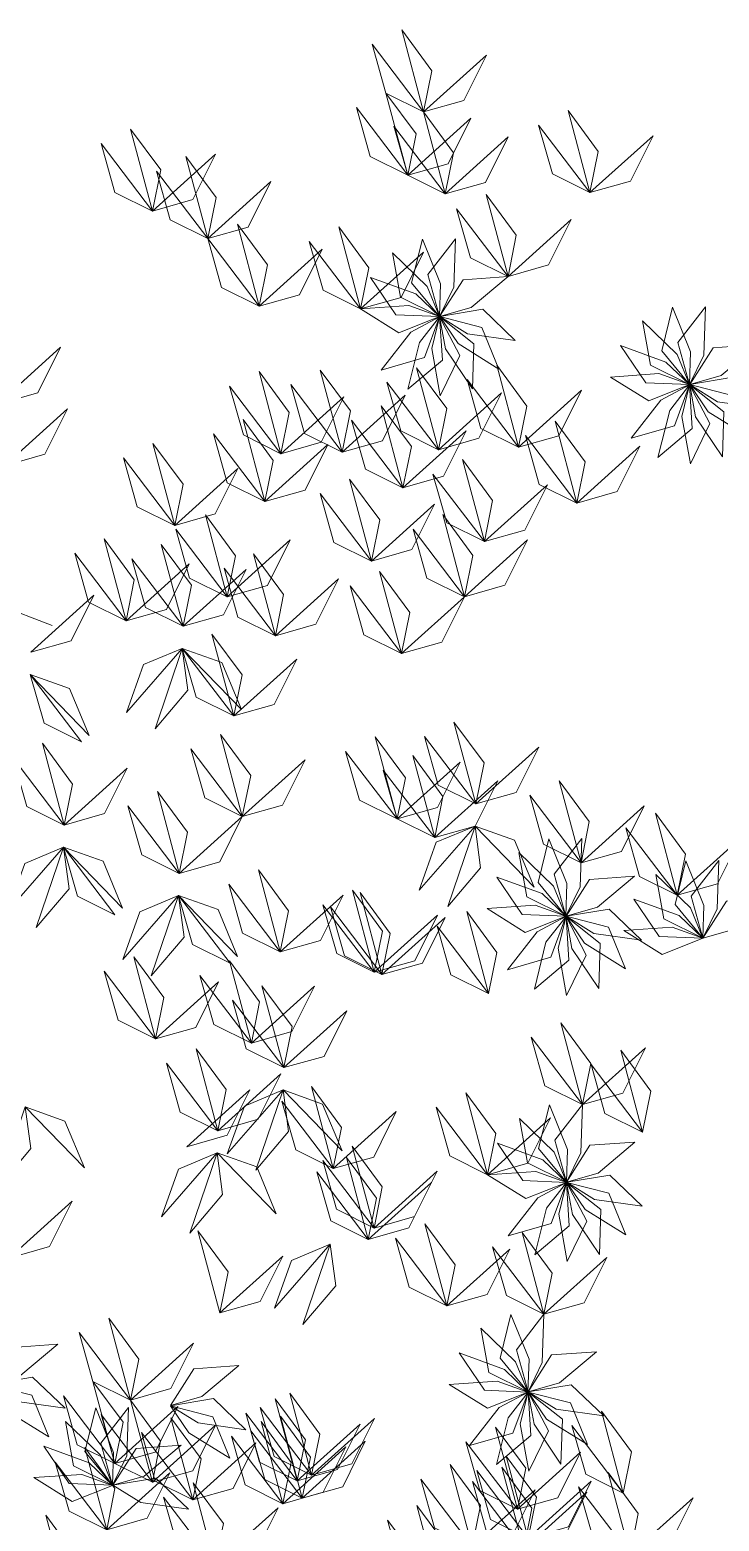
# Model space of a CAD drawing. Header units: inches. Extents: x 4350 to 28384, y -6772 to 993.
# Drawn here: x 15384.8 to 15433.5, y -3448.7 to -3343.3 of the extents above; entities that cross this region are included whole.
import ezdxf

# ---------------------------------------------------------------- set-up
doc = ezdxf.new("R2010")
doc.units = ezdxf.units.IN
doc.header["$MEASUREMENT"] = 0
doc.layers.add('ARREDAMENTO', color=2, linetype='Continuous', lineweight=18)

# ---------------------------------------------------------------- blocks, each defined once
blk = doc.blocks.new('chioma jacaranda')
at = {"layer": 'ARREDAMENTO', "linetype": 'Continuous'}
blk.add_line((14442.58, -3381.1), (14447.76, -3383.09), dxfattribs=at)
at = {"layer": 'ARREDAMENTO', "lineweight": 0}
for points in [[(14474, -3346.79), (14474.58, -3343.88), (14472.46, -3340.99), (14474, -3346.79)], [(14474, -3346.79), (14471.35, -3345.46), (14470.37, -3342.01), (14474, -3346.79)], [(14474, -3346.79), (14476.85, -3345.98), (14478.45, -3342.77), (14474, -3346.79)], [(14472.89, -3351.26), (14473.47, -3348.35), (14471.35, -3345.46), (14472.89, -3351.26)], [(14472.89, -3351.26), (14470.23, -3349.94), (14469.26, -3346.49), (14472.89, -3351.26)], [(14475.54, -3352.58), (14476.13, -3349.68), (14474, -3346.79), (14475.54, -3352.58)], [(14485.76, -3352.49), (14486.35, -3349.59), (14484.22, -3346.7), (14485.76, -3352.49)], [(14454.85, -3353.8), (14455.44, -3350.89), (14453.31, -3348), (14454.85, -3353.8)], [(14475.54, -3352.58), (14472.89, -3351.26), (14471.91, -3347.81), (14475.54, -3352.58)], [(14472.89, -3351.26), (14475.74, -3350.45), (14477.34, -3347.24), (14472.89, -3351.26)], [(14485.76, -3352.49), (14483.11, -3351.17), (14482.13, -3347.72), (14485.76, -3352.49)], [(14454.85, -3353.8), (14452.2, -3352.48), (14451.22, -3349.02), (14454.85, -3353.8)], [(14475.54, -3352.58), (14478.39, -3351.77), (14479.99, -3348.56), (14475.54, -3352.58)], [(14485.76, -3352.49), (14488.62, -3351.68), (14490.22, -3348.47), (14485.76, -3352.49)], [(14454.85, -3353.8), (14457.71, -3352.99), (14459.31, -3349.78), (14454.85, -3353.8)], [(14458.76, -3355.74), (14459.35, -3352.84), (14457.22, -3349.95), (14458.76, -3355.74)], [(14458.76, -3355.74), (14456.11, -3354.42), (14455.13, -3350.97), (14458.76, -3355.74)], [(14458.76, -3355.74), (14461.61, -3354.94), (14463.21, -3351.72), (14458.76, -3355.74)], [(14479.97, -3358.42), (14480.55, -3355.51), (14478.42, -3352.62), (14479.97, -3358.42)], [(14479.97, -3358.42), (14477.31, -3357.1), (14476.34, -3353.64), (14479.97, -3358.42)], [(14479.97, -3358.42), (14482.82, -3357.61), (14484.42, -3354.4), (14479.97, -3358.42)], [(14462.39, -3360.52), (14462.98, -3357.61), (14460.85, -3354.72), (14462.39, -3360.52)], [(14469.56, -3360.72), (14470.14, -3357.81), (14468.02, -3354.92), (14469.56, -3360.72)], [(14462.39, -3360.52), (14459.74, -3359.2), (14458.76, -3355.74), (14462.39, -3360.52)], [(14462.39, -3360.52), (14465.24, -3359.71), (14466.84, -3356.5), (14462.39, -3360.52)], [(14469.56, -3360.72), (14466.9, -3359.4), (14465.93, -3355.94), (14469.56, -3360.72)], [(14473.93, -3355.79), (14475.2, -3358.95), (14475.13, -3361.25), (14473.16, -3358.87), (14473.93, -3355.79)], [(14476.26, -3355.77), (14476.14, -3359.17), (14475.13, -3361.25), (14474.3, -3358.28), (14476.26, -3355.77)], [(14469.56, -3360.72), (14472.41, -3359.91), (14474.01, -3356.7), (14469.56, -3360.72)], [(14471.81, -3356.75), (14474.26, -3359.12), (14475.13, -3361.25), (14472.37, -3359.88), (14471.81, -3356.75)], [(14470.26, -3358.5), (14473.46, -3359.66), (14475.13, -3361.26), (14472.05, -3361.13), (14470.26, -3358.5)], [(14479.97, -3358.42), (14477.36, -3360.61), (14475.14, -3361.25), (14476.79, -3358.65), (14479.97, -3358.42)], [(14469.56, -3360.72), (14472.96, -3360.48), (14475.13, -3361.26), (14472.26, -3362.4), (14469.56, -3360.72)], [(14480.48, -3362.95), (14477.11, -3362.47), (14475.15, -3361.26), (14478.19, -3360.74), (14480.48, -3362.95)], [(14491.59, -3360.6), (14492.87, -3363.76), (14492.79, -3366.06), (14490.83, -3363.69), (14491.59, -3360.6)], [(14493.92, -3360.58), (14493.8, -3363.98), (14492.8, -3366.06), (14491.97, -3363.09), (14493.92, -3360.58)], [(14471, -3365.04), (14473.1, -3362.36), (14475.13, -3361.27), (14474.06, -3364.16), (14471, -3365.04)], [(14472.9, -3366.4), (14473.72, -3363.09), (14475.14, -3361.27), (14475.33, -3364.35), (14472.9, -3366.4)], [(14475.18, -3366.86), (14474.59, -3363.51), (14475.14, -3361.27), (14476.57, -3364), (14475.18, -3366.86)], [(14477.46, -3366.36), (14475.55, -3363.53), (14475.14, -3361.26), (14477.56, -3363.18), (14477.46, -3366.36)], [(14479.33, -3364.97), (14476.44, -3363.17), (14475.15, -3361.26), (14478.13, -3362.03), (14479.33, -3364.97)], [(14489.47, -3361.56), (14491.92, -3363.93), (14492.79, -3366.07), (14490.03, -3364.69), (14489.47, -3361.56)], [(14443.91, -3367.44), (14446.76, -3366.64), (14448.36, -3363.42), (14443.91, -3367.44)], [(14487.92, -3363.31), (14491.13, -3364.47), (14492.79, -3366.07), (14489.71, -3365.94), (14487.92, -3363.31)], [(14497.63, -3363.23), (14495.02, -3365.42), (14492.81, -3366.06), (14494.46, -3363.46), (14497.63, -3363.23)], [(14475.06, -3370.67), (14475.64, -3367.76), (14473.51, -3364.87), (14475.06, -3370.67)], [(14480.71, -3370.49), (14481.3, -3367.58), (14479.17, -3364.69), (14480.71, -3370.49)], [(14463.93, -3370.95), (14464.52, -3368.04), (14462.39, -3365.15), (14463.93, -3370.95)], [(14468.26, -3370.84), (14468.84, -3367.93), (14466.71, -3365.04), (14468.26, -3370.84)], [(14475.06, -3370.67), (14472.4, -3369.34), (14471.42, -3365.89), (14475.06, -3370.67)], [(14480.71, -3370.49), (14478.06, -3369.17), (14477.08, -3365.71), (14480.71, -3370.49)], [(14487.22, -3365.53), (14490.62, -3365.29), (14492.79, -3366.07), (14489.92, -3367.21), (14487.22, -3365.53)], [(14498.14, -3367.76), (14494.77, -3367.28), (14492.81, -3366.07), (14495.85, -3365.55), (14498.14, -3367.76)], [(14463.93, -3370.95), (14461.28, -3369.62), (14460.3, -3366.17), (14463.93, -3370.95)], [(14463.93, -3370.95), (14466.78, -3370.14), (14468.38, -3366.93), (14463.93, -3370.95)], [(14468.26, -3370.84), (14465.6, -3369.52), (14464.63, -3366.06), (14468.26, -3370.84)], [(14468.26, -3370.84), (14471.11, -3370.03), (14472.71, -3366.82), (14468.26, -3370.84)], [(14475.06, -3370.67), (14477.91, -3369.86), (14479.51, -3366.65), (14475.06, -3370.67)], [(14480.71, -3370.49), (14483.56, -3369.68), (14485.16, -3366.47), (14480.71, -3370.49)], [(14488.67, -3369.85), (14490.76, -3367.17), (14492.8, -3366.08), (14491.72, -3368.97), (14488.67, -3369.85)], [(14490.56, -3371.21), (14491.39, -3367.9), (14492.8, -3366.08), (14492.99, -3369.16), (14490.56, -3371.21)], [(14492.85, -3371.67), (14492.25, -3368.32), (14492.8, -3366.08), (14494.23, -3368.81), (14492.85, -3371.67)], [(14497, -3369.79), (14494.11, -3367.98), (14492.81, -3366.07), (14495.8, -3366.84), (14497, -3369.79)], [(14495.12, -3371.17), (14493.22, -3368.35), (14492.81, -3366.08), (14495.22, -3367.99), (14495.12, -3371.17)], [(14444.39, -3371.8), (14447.24, -3370.99), (14448.84, -3367.78), (14444.39, -3371.8)], [(14472.55, -3373.36), (14473.14, -3370.45), (14471.01, -3367.56), (14472.55, -3373.36)], [(14462.79, -3374.33), (14463.38, -3371.42), (14461.25, -3368.53), (14462.79, -3374.33)], [(14472.55, -3373.36), (14469.9, -3372.04), (14468.92, -3368.58), (14472.55, -3373.36)], [(14484.83, -3374.44), (14485.42, -3371.53), (14483.29, -3368.64), (14484.83, -3374.44)], [(14456.43, -3376.02), (14457.02, -3373.11), (14454.89, -3370.22), (14456.43, -3376.02)], [(14462.79, -3374.33), (14460.14, -3373.01), (14459.16, -3369.55), (14462.79, -3374.33)], [(14472.55, -3373.36), (14475.41, -3372.55), (14477.01, -3369.34), (14472.55, -3373.36)], [(14484.83, -3374.44), (14482.18, -3373.12), (14481.2, -3369.66), (14484.83, -3374.44)], [(14456.43, -3376.02), (14453.78, -3374.7), (14452.8, -3371.25), (14456.43, -3376.02)], [(14462.79, -3374.33), (14465.64, -3373.52), (14467.24, -3370.31), (14462.79, -3374.33)], [(14484.83, -3374.44), (14487.69, -3373.63), (14489.28, -3370.42), (14484.83, -3374.44)], [(14456.43, -3376.02), (14459.28, -3375.21), (14460.88, -3372), (14456.43, -3376.02)], [(14478.3, -3377.16), (14478.88, -3374.26), (14476.75, -3371.37), (14478.3, -3377.16)], [(14478.3, -3377.16), (14478.88, -3374.26), (14476.75, -3371.37), (14478.3, -3377.16)], [(14470.32, -3378.54), (14470.91, -3375.63), (14468.78, -3372.74), (14470.32, -3378.54)], [(14478.3, -3377.16), (14475.64, -3375.84), (14474.66, -3372.39), (14478.3, -3377.16)], [(14478.3, -3377.16), (14475.64, -3375.84), (14474.66, -3372.39), (14478.3, -3377.16)], [(14478.3, -3377.16), (14481.15, -3376.36), (14482.75, -3373.14), (14478.3, -3377.16)], [(14478.3, -3377.16), (14481.15, -3376.36), (14482.75, -3373.14), (14478.3, -3377.16)], [(14470.32, -3378.54), (14467.67, -3377.22), (14466.69, -3373.77), (14470.32, -3378.54)], [(14460.14, -3381.06), (14460.72, -3378.16), (14458.59, -3375.27), (14460.14, -3381.06)], [(14470.32, -3378.54), (14473.18, -3377.73), (14474.78, -3374.52), (14470.32, -3378.54)], [(14476.9, -3381.06), (14477.48, -3378.15), (14475.36, -3375.26), (14476.9, -3381.06)], [(14460.14, -3381.06), (14457.48, -3379.74), (14456.51, -3376.29), (14460.14, -3381.06)], [(14476.9, -3381.06), (14474.24, -3379.74), (14473.27, -3376.28), (14476.9, -3381.06)], [(14452.99, -3382.76), (14453.57, -3379.86), (14451.44, -3376.97), (14452.99, -3382.76)], [(14457.02, -3383.15), (14457.6, -3380.25), (14455.47, -3377.36), (14457.02, -3383.15)], [(14460.14, -3381.06), (14462.99, -3380.26), (14464.59, -3377.04), (14460.14, -3381.06)], [(14476.9, -3381.06), (14479.75, -3380.25), (14481.35, -3377.04), (14476.9, -3381.06)], [(14452.99, -3382.76), (14450.33, -3381.44), (14449.36, -3377.99), (14452.99, -3382.76)], [(14457.02, -3383.15), (14454.36, -3381.83), (14453.39, -3378.38), (14457.02, -3383.15)], [(14463.54, -3383.82), (14464.12, -3380.91), (14461.99, -3378.02), (14463.54, -3383.82)], [(14452.99, -3382.76), (14455.84, -3381.96), (14457.44, -3378.74), (14452.99, -3382.76)], [(14457.02, -3383.15), (14459.87, -3382.34), (14461.47, -3379.13), (14457.02, -3383.15)], [(14463.54, -3383.82), (14460.88, -3382.5), (14459.91, -3379.04), (14463.54, -3383.82)], [(14472.45, -3385.08), (14473.03, -3382.17), (14470.9, -3379.28), (14472.45, -3385.08)], [(14463.54, -3383.82), (14466.39, -3383.01), (14467.99, -3379.8), (14463.54, -3383.82)], [(14472.45, -3385.08), (14469.79, -3383.76), (14468.82, -3380.3), (14472.45, -3385.08)], [(14446.26, -3384.98), (14449.12, -3384.18), (14450.72, -3380.96), (14446.26, -3384.98)], [(14472.45, -3385.08), (14475.3, -3384.27), (14476.9, -3381.06), (14472.45, -3385.08)], [(14460.59, -3389.49), (14461.18, -3386.59), (14459.05, -3383.7), (14460.59, -3389.49)], [(14456.96, -3384.72), (14454.23, -3385.86), (14453.02, -3389.24), (14456.96, -3384.72)], [(14456.96, -3384.72), (14457.35, -3387.66), (14455.04, -3390.4), (14456.96, -3384.72)], [(14460.59, -3389.49), (14457.94, -3388.17), (14456.96, -3384.72), (14460.59, -3389.49)], [(14456.96, -3384.72), (14459.76, -3385.71), (14461.14, -3389.03), (14456.96, -3384.72)], [(14460.59, -3389.49), (14457.94, -3388.17), (14456.96, -3384.72), (14460.59, -3389.49)], [(14460.59, -3389.49), (14463.45, -3388.69), (14465.05, -3385.47), (14460.59, -3389.49)], [(14449.84, -3391.32), (14447.19, -3390), (14446.21, -3386.55), (14449.84, -3391.32)], [(14446.21, -3386.55), (14449, -3387.55), (14450.39, -3390.86), (14446.21, -3386.55)], [(14477.69, -3395.71), (14478.28, -3392.81), (14476.15, -3389.92), (14477.69, -3395.71)], [(14461.2, -3396.6), (14461.79, -3393.69), (14459.66, -3390.8), (14461.2, -3396.6)], [(14472.13, -3396.77), (14472.72, -3393.86), (14470.59, -3390.97), (14472.13, -3396.77)], [(14477.69, -3395.71), (14475.04, -3394.39), (14474.06, -3390.94), (14477.69, -3395.71)], [(14448.62, -3397.2), (14449.21, -3394.3), (14447.08, -3391.41), (14448.62, -3397.2)], [(14461.2, -3396.6), (14458.55, -3395.28), (14457.57, -3391.82), (14461.2, -3396.6)], [(14472.13, -3396.77), (14469.48, -3395.45), (14468.5, -3391.99), (14472.13, -3396.77)], [(14474.79, -3398.09), (14475.37, -3395.18), (14473.25, -3392.29), (14474.79, -3398.09)], [(14477.69, -3395.71), (14480.55, -3394.91), (14482.15, -3391.7), (14477.69, -3395.71)], [(14448.62, -3397.2), (14445.97, -3395.88), (14444.99, -3392.43), (14448.62, -3397.2)], [(14448.62, -3397.2), (14451.47, -3396.39), (14453.07, -3393.18), (14448.62, -3397.2)], [(14461.2, -3396.6), (14464.05, -3395.79), (14465.65, -3392.58), (14461.2, -3396.6)], [(14474.79, -3398.09), (14472.13, -3396.77), (14471.16, -3393.31), (14474.79, -3398.09)], [(14472.13, -3396.77), (14474.99, -3395.96), (14476.59, -3392.75), (14472.13, -3396.77)], [(14474.79, -3398.09), (14477.64, -3397.28), (14479.24, -3394.07), (14474.79, -3398.09)], [(14485.13, -3399.86), (14485.71, -3396.96), (14483.58, -3394.07), (14485.13, -3399.86)], [(14456.75, -3400.62), (14457.33, -3397.71), (14455.21, -3394.82), (14456.75, -3400.62)], [(14485.13, -3399.86), (14482.47, -3398.54), (14481.5, -3395.09), (14485.13, -3399.86)], [(14456.75, -3400.62), (14454.09, -3399.3), (14453.12, -3395.84), (14456.75, -3400.62)], [(14485.13, -3399.86), (14487.98, -3399.06), (14489.58, -3395.84), (14485.13, -3399.86)], [(14491.93, -3402.16), (14492.51, -3399.26), (14490.38, -3396.37), (14491.93, -3402.16)], [(14456.75, -3400.62), (14459.6, -3399.81), (14461.2, -3396.6), (14456.75, -3400.62)], [(14477.64, -3397.28), (14474.9, -3398.42), (14473.7, -3401.8), (14477.64, -3397.28)], [(14477.64, -3397.28), (14478.03, -3400.22), (14475.71, -3402.96), (14477.64, -3397.28)], [(14477.64, -3397.28), (14480.43, -3398.28), (14481.81, -3401.59), (14477.64, -3397.28)], [(14491.93, -3402.16), (14489.27, -3400.84), (14488.3, -3397.39), (14491.93, -3402.16)], [(14482.86, -3398.18), (14484.13, -3401.34), (14484.06, -3403.64), (14482.09, -3401.27), (14482.86, -3398.18)], [(14485.19, -3398.16), (14485.07, -3401.57), (14484.06, -3403.64), (14483.23, -3400.67), (14485.19, -3398.16)], [(14491.93, -3402.16), (14494.78, -3401.36), (14496.38, -3398.14), (14491.93, -3402.16)], [(14448.57, -3398.77), (14445.83, -3399.91), (14444.63, -3403.29), (14448.57, -3398.77)], [(14448.57, -3398.77), (14448.96, -3401.71), (14446.64, -3404.45), (14448.57, -3398.77)], [(14452.2, -3403.54), (14449.55, -3402.22), (14448.57, -3398.77), (14452.2, -3403.54)], [(14448.57, -3398.77), (14451.36, -3399.76), (14452.74, -3403.08), (14448.57, -3398.77)], [(14480.73, -3399.14), (14483.19, -3401.51), (14484.06, -3403.65), (14481.29, -3402.28), (14480.73, -3399.14)], [(14492.53, -3399.73), (14493.8, -3402.89), (14493.73, -3405.19), (14491.77, -3402.82), (14492.53, -3399.73)], [(14494.86, -3399.71), (14494.74, -3403.12), (14493.74, -3405.19), (14492.91, -3402.22), (14494.86, -3399.71)], [(14463.88, -3406.17), (14464.46, -3403.26), (14462.34, -3400.37), (14463.88, -3406.17)], [(14490.41, -3400.69), (14492.86, -3403.06), (14493.73, -3405.2), (14490.97, -3403.83), (14490.41, -3400.69)], [(14463.88, -3406.17), (14461.22, -3404.85), (14460.25, -3401.39), (14463.88, -3406.17)], [(14470.52, -3407.6), (14471.11, -3404.7), (14468.98, -3401.81), (14470.52, -3407.6)], [(14479.19, -3400.89), (14482.39, -3402.05), (14484.06, -3403.65), (14480.98, -3403.52), (14479.19, -3400.89)], [(14488.9, -3400.81), (14486.29, -3403), (14484.07, -3403.64), (14485.72, -3401.04), (14488.9, -3400.81)], [(14456.7, -3402.18), (14453.96, -3403.33), (14452.75, -3406.71), (14456.7, -3402.18)], [(14456.7, -3402.18), (14457.09, -3405.12), (14454.77, -3407.87), (14456.7, -3402.18)], [(14460.33, -3406.96), (14457.67, -3405.64), (14456.7, -3402.18), (14460.33, -3406.96)], [(14456.7, -3402.18), (14459.49, -3403.18), (14460.87, -3406.49), (14456.7, -3402.18)], [(14463.88, -3406.17), (14466.73, -3405.36), (14468.33, -3402.15), (14463.88, -3406.17)], [(14470.52, -3407.6), (14467.87, -3406.28), (14466.89, -3402.83), (14470.52, -3407.6)], [(14471.06, -3407.76), (14471.65, -3404.86), (14469.52, -3401.97), (14471.06, -3407.76)], [(14478.49, -3403.11), (14481.89, -3402.87), (14484.06, -3403.65), (14481.19, -3404.79), (14478.49, -3403.11)], [(14488.86, -3402.44), (14492.06, -3403.6), (14493.73, -3405.2), (14490.65, -3405.07), (14488.86, -3402.44)], [(14498.57, -3402.36), (14495.96, -3404.55), (14493.74, -3405.19), (14495.4, -3402.59), (14498.57, -3402.36)], [(14471.06, -3407.76), (14468.41, -3406.44), (14467.43, -3402.99), (14471.06, -3407.76)], [(14470.52, -3407.6), (14473.38, -3406.8), (14474.98, -3403.58), (14470.52, -3407.6)], [(14471.06, -3407.76), (14473.92, -3406.96), (14475.52, -3403.74), (14471.06, -3407.76)], [(14478.59, -3409.11), (14479.18, -3406.21), (14477.05, -3403.32), (14478.59, -3409.11)], [(14479.93, -3407.44), (14482.03, -3404.75), (14484.06, -3403.66), (14482.99, -3406.55), (14479.93, -3407.44)], [(14481.83, -3408.79), (14482.65, -3405.48), (14484.07, -3403.66), (14484.26, -3406.74), (14481.83, -3408.79)], [(14484.11, -3409.26), (14483.52, -3405.9), (14484.07, -3403.66), (14485.5, -3406.39), (14484.11, -3409.26)], [(14489.41, -3405.34), (14486.04, -3404.87), (14484.07, -3403.65), (14487.12, -3403.14), (14489.41, -3405.34)], [(14488.26, -3407.37), (14485.37, -3405.56), (14484.07, -3403.65), (14487.06, -3404.42), (14488.26, -3407.37)], [(14486.39, -3408.75), (14484.48, -3405.93), (14484.07, -3403.66), (14486.49, -3405.57), (14486.39, -3408.75)], [(14478.59, -3409.11), (14475.94, -3407.79), (14474.96, -3404.34), (14478.59, -3409.11)], [(14488.16, -3404.66), (14491.56, -3404.42), (14493.73, -3405.2), (14490.86, -3406.34), (14488.16, -3404.66)], [(14455.07, -3412.31), (14455.65, -3409.4), (14453.53, -3406.51), (14455.07, -3412.31)], [(14461.84, -3412.61), (14462.42, -3409.7), (14460.3, -3406.81), (14461.84, -3412.61)], [(14455.07, -3412.31), (14452.42, -3410.99), (14451.44, -3407.53), (14455.07, -3412.31)], [(14461.84, -3412.61), (14459.18, -3411.29), (14458.21, -3407.83), (14461.84, -3412.61)], [(14455.07, -3412.31), (14457.92, -3411.5), (14459.52, -3408.29), (14455.07, -3412.31)], [(14461.84, -3412.61), (14464.69, -3411.8), (14466.29, -3408.59), (14461.84, -3412.61)], [(14464.14, -3414.35), (14464.72, -3411.45), (14462.59, -3408.56), (14464.14, -3414.35)], [(14464.14, -3414.35), (14461.48, -3413.03), (14460.5, -3409.58), (14464.14, -3414.35)], [(14464.14, -3414.35), (14466.99, -3413.55), (14468.59, -3410.33), (14464.14, -3414.35)], [(14485.23, -3416.96), (14485.81, -3414.06), (14483.69, -3411.17), (14485.23, -3416.96)], [(14485.23, -3416.96), (14482.57, -3415.64), (14481.6, -3412.19), (14485.23, -3416.96)], [(14459.48, -3418.81), (14460.06, -3415.9), (14457.94, -3413.01), (14459.48, -3418.81)], [(14485.23, -3416.96), (14488.08, -3416.16), (14489.68, -3412.95), (14485.23, -3416.96)], [(14489.48, -3418.91), (14490.06, -3416), (14487.93, -3413.11), (14489.48, -3418.91)], [(14459.48, -3418.81), (14456.82, -3417.49), (14455.85, -3414.03), (14459.48, -3418.81)], [(14489.48, -3418.91), (14486.82, -3417.59), (14485.84, -3414.13), (14489.48, -3418.91)], [(14459.48, -3418.81), (14462.33, -3418), (14463.93, -3414.79), (14459.48, -3418.81)], [(14457.29, -3419.94), (14460.14, -3419.13), (14461.74, -3415.92), (14457.29, -3419.94)], [(14464.08, -3415.92), (14461.35, -3417.06), (14460.14, -3420.44), (14464.08, -3415.92)], [(14464.08, -3415.92), (14464.47, -3418.86), (14462.16, -3421.6), (14464.08, -3415.92)], [(14464.08, -3415.92), (14466.87, -3416.92), (14468.26, -3420.23), (14464.08, -3415.92)], [(14467.62, -3421.48), (14468.21, -3418.58), (14466.08, -3415.69), (14467.62, -3421.48)], [(14478.53, -3421.92), (14479.11, -3419.01), (14476.99, -3416.12), (14478.53, -3421.92)], [(14445.87, -3417.13), (14446.26, -3420.07), (14443.95, -3422.81), (14445.87, -3417.13)], [(14445.87, -3417.13), (14448.67, -3418.13), (14450.05, -3421.44), (14445.87, -3417.13)], [(14467.62, -3421.48), (14464.97, -3420.16), (14463.99, -3416.71), (14467.62, -3421.48)], [(14467.62, -3421.48), (14470.48, -3420.68), (14472.08, -3417.46), (14467.62, -3421.48)], [(14478.53, -3421.92), (14475.87, -3420.59), (14474.9, -3417.14), (14478.53, -3421.92)], [(14482.9, -3416.98), (14484.17, -3420.14), (14484.1, -3422.45), (14482.13, -3420.07), (14482.9, -3416.98)], [(14485.23, -3416.96), (14485.11, -3420.37), (14484.1, -3422.45), (14483.27, -3419.48), (14485.23, -3416.96)], [(14478.53, -3421.92), (14481.38, -3421.11), (14482.98, -3417.9), (14478.53, -3421.92)], [(14480.78, -3417.95), (14483.23, -3420.32), (14484.1, -3422.45), (14481.34, -3421.08), (14480.78, -3417.95)], [(14479.23, -3419.69), (14482.43, -3420.86), (14484.1, -3422.46), (14481.02, -3422.33), (14479.23, -3419.69)], [(14488.94, -3419.61), (14486.33, -3421.8), (14484.11, -3422.45), (14485.76, -3419.84), (14488.94, -3419.61)], [(14459.43, -3420.38), (14456.69, -3421.52), (14455.48, -3424.9), (14459.43, -3420.38)], [(14459.43, -3420.38), (14459.81, -3423.31), (14457.5, -3426.06), (14459.43, -3420.38)], [(14459.43, -3420.38), (14462.22, -3421.37), (14463.6, -3424.68), (14459.43, -3420.38)], [(14470.1, -3426.49), (14470.69, -3423.58), (14468.56, -3420.69), (14470.1, -3426.49)], [(14470.51, -3425.69), (14471.09, -3422.78), (14468.97, -3419.89), (14470.51, -3425.69)], [(14470.1, -3426.49), (14467.45, -3425.17), (14466.47, -3421.72), (14470.1, -3426.49)], [(14470.51, -3425.69), (14467.86, -3424.36), (14466.88, -3420.91), (14470.51, -3425.69)], [(14470.51, -3425.69), (14473.36, -3424.88), (14474.96, -3421.67), (14470.51, -3425.69)], [(14478.53, -3421.92), (14481.93, -3421.68), (14484.1, -3422.46), (14481.23, -3423.59), (14478.53, -3421.92)], [(14470.1, -3426.49), (14472.96, -3425.68), (14474.56, -3422.47), (14470.1, -3426.49)], [(14479.97, -3426.24), (14482.07, -3423.55), (14484.1, -3422.46), (14483.03, -3425.36), (14479.97, -3426.24)], [(14481.87, -3427.59), (14482.69, -3424.29), (14484.11, -3422.46), (14484.3, -3425.54), (14481.87, -3427.59)], [(14484.15, -3428.06), (14483.56, -3424.7), (14484.11, -3422.46), (14485.54, -3425.2), (14484.15, -3428.06)], [(14486.43, -3427.56), (14484.52, -3424.73), (14484.11, -3422.46), (14486.53, -3424.38), (14486.43, -3427.56)], [(14489.45, -3424.14), (14486.08, -3423.67), (14484.12, -3422.45), (14487.16, -3421.94), (14489.45, -3424.14)], [(14488.3, -3426.17), (14485.41, -3424.37), (14484.12, -3422.46), (14487.1, -3423.23), (14488.3, -3426.17)], [(14444.72, -3427.81), (14447.57, -3427), (14449.17, -3423.79), (14444.72, -3427.81)], [(14459.61, -3431.69), (14460.19, -3428.78), (14458.06, -3425.89), (14459.61, -3431.69)], [(14475.65, -3431.19), (14476.23, -3428.28), (14474.1, -3425.39), (14475.65, -3431.19)], [(14482.51, -3431.78), (14483.1, -3428.88), (14480.97, -3425.99), (14482.51, -3431.78)], [(14467.41, -3426.83), (14464.67, -3427.97), (14463.47, -3431.35), (14467.41, -3426.83)], [(14467.41, -3426.83), (14467.8, -3429.77), (14465.48, -3432.51), (14467.41, -3426.83)], [(14475.65, -3431.19), (14472.99, -3429.87), (14472.02, -3426.41), (14475.65, -3431.19)], [(14482.51, -3431.78), (14479.86, -3430.46), (14478.88, -3427.01), (14482.51, -3431.78)], [(14459.61, -3431.69), (14462.46, -3430.88), (14464.06, -3427.67), (14459.61, -3431.69)], [(14475.65, -3431.19), (14478.5, -3430.38), (14480.1, -3427.17), (14475.65, -3431.19)], [(14482.51, -3431.78), (14485.36, -3430.98), (14486.96, -3427.76), (14482.51, -3431.78)], [(14453.31, -3437.85), (14453.89, -3434.95), (14451.76, -3432.06), (14453.31, -3437.85)], [(14480.18, -3431.8), (14481.46, -3434.96), (14481.38, -3437.27), (14479.42, -3434.89), (14480.18, -3431.8)], [(14482.51, -3431.78), (14482.39, -3435.19), (14481.39, -3437.27), (14480.56, -3434.3), (14482.51, -3431.78)], [(14453.31, -3437.85), (14450.65, -3436.53), (14449.68, -3433.08), (14453.31, -3437.85)], [(14478.06, -3432.77), (14480.51, -3435.14), (14481.38, -3437.27), (14478.62, -3435.9), (14478.06, -3432.77)], [(14448.17, -3433.9), (14445.55, -3436.09), (14443.34, -3436.73), (14444.99, -3434.13), (14448.17, -3433.9)], [(14453.31, -3437.85), (14456.16, -3437.04), (14457.76, -3433.83), (14453.31, -3437.85)], [(14476.51, -3434.51), (14479.72, -3435.68), (14481.38, -3437.28), (14478.3, -3437.15), (14476.51, -3434.51)], [(14486.22, -3434.43), (14483.61, -3436.62), (14481.4, -3437.27), (14483.05, -3434.66), (14486.22, -3434.43)], [(14460.95, -3435.4), (14458.34, -3437.6), (14456.12, -3438.24), (14457.77, -3435.63), (14460.95, -3435.4)], [(14448.68, -3438.43), (14445.3, -3437.95), (14443.34, -3436.74), (14446.38, -3436.22), (14448.68, -3438.43)], [(14452.2, -3442.33), (14452.78, -3439.42), (14450.65, -3436.53), (14452.2, -3442.33)], [(14475.81, -3436.74), (14479.21, -3436.5), (14481.38, -3437.28), (14478.51, -3438.41), (14475.81, -3436.74)], [(14447.53, -3440.45), (14444.64, -3438.65), (14443.34, -3436.74), (14446.33, -3437.51), (14447.53, -3440.45)], [(14452.2, -3442.33), (14449.54, -3441.01), (14448.56, -3437.55), (14452.2, -3442.33)], [(14466.09, -3443.16), (14466.68, -3440.25), (14464.55, -3437.36), (14466.09, -3443.16)], [(14477.26, -3441.06), (14479.35, -3438.37), (14481.39, -3437.28), (14480.31, -3440.18), (14477.26, -3441.06)], [(14479.15, -3442.41), (14479.98, -3439.11), (14481.39, -3437.28), (14481.59, -3440.36), (14479.15, -3442.41)], [(14481.44, -3442.88), (14480.84, -3439.52), (14481.39, -3437.28), (14482.82, -3440.02), (14481.44, -3442.88)], [(14486.74, -3438.96), (14483.36, -3438.49), (14481.4, -3437.27), (14484.44, -3436.76), (14486.74, -3438.96)], [(14485.59, -3440.99), (14482.7, -3439.19), (14481.4, -3437.28), (14484.39, -3438.04), (14485.59, -3440.99)], [(14483.71, -3442.38), (14481.81, -3439.55), (14481.4, -3437.28), (14483.82, -3439.2), (14483.71, -3442.38)], [(14450.84, -3438.4), (14452.11, -3441.56), (14452.04, -3443.87), (14450.07, -3441.49), (14450.84, -3438.4)], [(14453.17, -3438.38), (14453.05, -3441.79), (14452.04, -3443.87), (14451.21, -3440.9), (14453.17, -3438.38)], [(14452.2, -3442.33), (14455.05, -3441.52), (14456.65, -3438.31), (14452.2, -3442.33)], [(14454.85, -3443.65), (14455.43, -3440.74), (14453.31, -3437.85), (14454.85, -3443.65)], [(14460.31, -3441.96), (14457.42, -3440.16), (14456.12, -3438.25), (14459.11, -3439.02), (14460.31, -3441.96)], [(14461.46, -3439.94), (14458.09, -3439.46), (14456.13, -3438.25), (14459.17, -3437.73), (14461.46, -3439.94)], [(14466.09, -3443.16), (14463.44, -3441.84), (14462.46, -3438.38), (14466.09, -3443.16)], [(14465.07, -3443.56), (14465.66, -3440.65), (14463.53, -3437.76), (14465.07, -3443.56)], [(14488.11, -3444.42), (14488.7, -3441.51), (14486.57, -3438.62), (14488.11, -3444.42)], [(14448.71, -3439.37), (14451.17, -3441.73), (14452.04, -3443.87), (14449.28, -3442.5), (14448.71, -3439.37)], [(14454.85, -3443.65), (14452.2, -3442.33), (14451.22, -3438.87), (14454.85, -3443.65)], [(14454.85, -3443.65), (14457.7, -3442.84), (14459.3, -3439.63), (14454.85, -3443.65)], [(14457.7, -3444.9), (14458.29, -3441.99), (14456.16, -3439.1), (14457.7, -3444.9)], [(14465.07, -3443.56), (14462.42, -3442.24), (14461.44, -3438.78), (14465.07, -3443.56)], [(14464.07, -3445.17), (14464.65, -3442.26), (14462.53, -3439.37), (14464.07, -3445.17)], [(14465.43, -3444.78), (14466.02, -3441.88), (14463.89, -3438.99), (14465.43, -3444.78)], [(14465.07, -3443.56), (14467.92, -3442.75), (14469.52, -3439.54), (14465.07, -3443.56)], [(14466.09, -3443.16), (14468.94, -3442.35), (14470.54, -3439.14), (14466.09, -3443.16)], [(14480.63, -3445.56), (14481.22, -3442.65), (14479.09, -3439.76), (14480.63, -3445.56)], [(14488.11, -3444.42), (14485.46, -3443.09), (14484.48, -3439.64), (14488.11, -3444.42)], [(14457.7, -3444.9), (14455.05, -3443.58), (14454.07, -3440.13), (14457.7, -3444.9)], [(14464.07, -3445.17), (14461.41, -3443.84), (14460.44, -3440.39), (14464.07, -3445.17)], [(14465.43, -3444.78), (14462.78, -3443.46), (14461.8, -3440.01), (14465.43, -3444.78)], [(14465.43, -3444.78), (14468.29, -3443.97), (14469.89, -3440.76), (14465.43, -3444.78)], [(14480.63, -3445.56), (14477.98, -3444.24), (14477, -3440.79), (14480.63, -3445.56)], [(14447.17, -3441.11), (14450.37, -3442.28), (14452.04, -3443.87), (14448.96, -3443.75), (14447.17, -3441.11)], [(14451.62, -3447.01), (14452.2, -3444.1), (14450.08, -3441.21), (14451.62, -3447.01)], [(14456.88, -3441.03), (14454.27, -3443.22), (14452.05, -3443.87), (14453.7, -3441.26), (14456.88, -3441.03)], [(14457.7, -3444.9), (14460.55, -3444.09), (14462.15, -3440.88), (14457.7, -3444.9)], [(14464.07, -3445.17), (14466.92, -3444.36), (14468.52, -3441.15), (14464.07, -3445.17)], [(14481.4, -3447.6), (14481.98, -3444.7), (14479.85, -3441.81), (14481.4, -3447.6)], [(14480.63, -3445.56), (14483.48, -3444.75), (14485.08, -3441.54), (14480.63, -3445.56)], [(14451.62, -3447.01), (14448.97, -3445.69), (14447.99, -3442.23), (14451.62, -3447.01)], [(14477.44, -3448.2), (14478.02, -3445.29), (14475.89, -3442.4), (14477.44, -3448.2)], [(14481.4, -3447.6), (14478.74, -3446.28), (14477.76, -3442.83), (14481.4, -3447.6)], [(14481.08, -3448.38), (14481.66, -3445.48), (14479.54, -3442.59), (14481.08, -3448.38)], [(14488.59, -3448.77), (14489.17, -3445.86), (14487.05, -3442.97), (14488.59, -3448.77)], [(14446.47, -3443.33), (14449.87, -3443.1), (14452.04, -3443.88), (14449.17, -3445.01), (14446.47, -3443.33)], [(14451.62, -3447.01), (14454.47, -3446.2), (14456.07, -3442.99), (14451.62, -3447.01)], [(14457.39, -3445.56), (14454.02, -3445.09), (14452.06, -3443.87), (14455.1, -3443.36), (14457.39, -3445.56)], [(14459.27, -3449.48), (14459.86, -3446.58), (14457.73, -3443.69), (14459.27, -3449.48)], [(14477.44, -3448.2), (14474.78, -3446.88), (14473.8, -3443.43), (14477.44, -3448.2)], [(14481.08, -3448.38), (14478.42, -3447.06), (14477.45, -3443.61), (14481.08, -3448.38)], [(14481.4, -3447.6), (14484.25, -3446.8), (14485.85, -3443.58), (14481.4, -3447.6)], [(14488.59, -3448.77), (14485.94, -3447.45), (14484.96, -3443.99), (14488.59, -3448.77)], [(14459.27, -3449.48), (14456.62, -3448.16), (14455.64, -3444.71), (14459.27, -3449.48)], [(14477.44, -3448.2), (14480.29, -3447.39), (14481.89, -3444.18), (14477.44, -3448.2)], [(14481.08, -3448.38), (14483.93, -3447.57), (14485.53, -3444.36), (14481.08, -3448.38)], [(14488.59, -3448.77), (14491.44, -3447.96), (14493.04, -3444.75), (14488.59, -3448.77)], [(14448.86, -3451.78), (14449.45, -3448.88), (14447.32, -3445.99), (14448.86, -3451.78)], [(14459.27, -3449.48), (14462.13, -3448.68), (14463.73, -3445.46), (14459.27, -3449.48)], [(14475.08, -3451.11), (14475.67, -3448.2), (14473.54, -3445.31), (14475.08, -3451.11)], [(14475.08, -3451.11), (14472.43, -3449.79), (14471.45, -3446.34), (14475.08, -3451.11)]]:
    blk.add_lwpolyline(points, dxfattribs=at)

msp = doc.modelspace()

# ---------------------------------------------------------------- block references
msp.add_blockref('chioma jacaranda', (938.65, -2.32))

doc.saveas('drawing.dxf')
